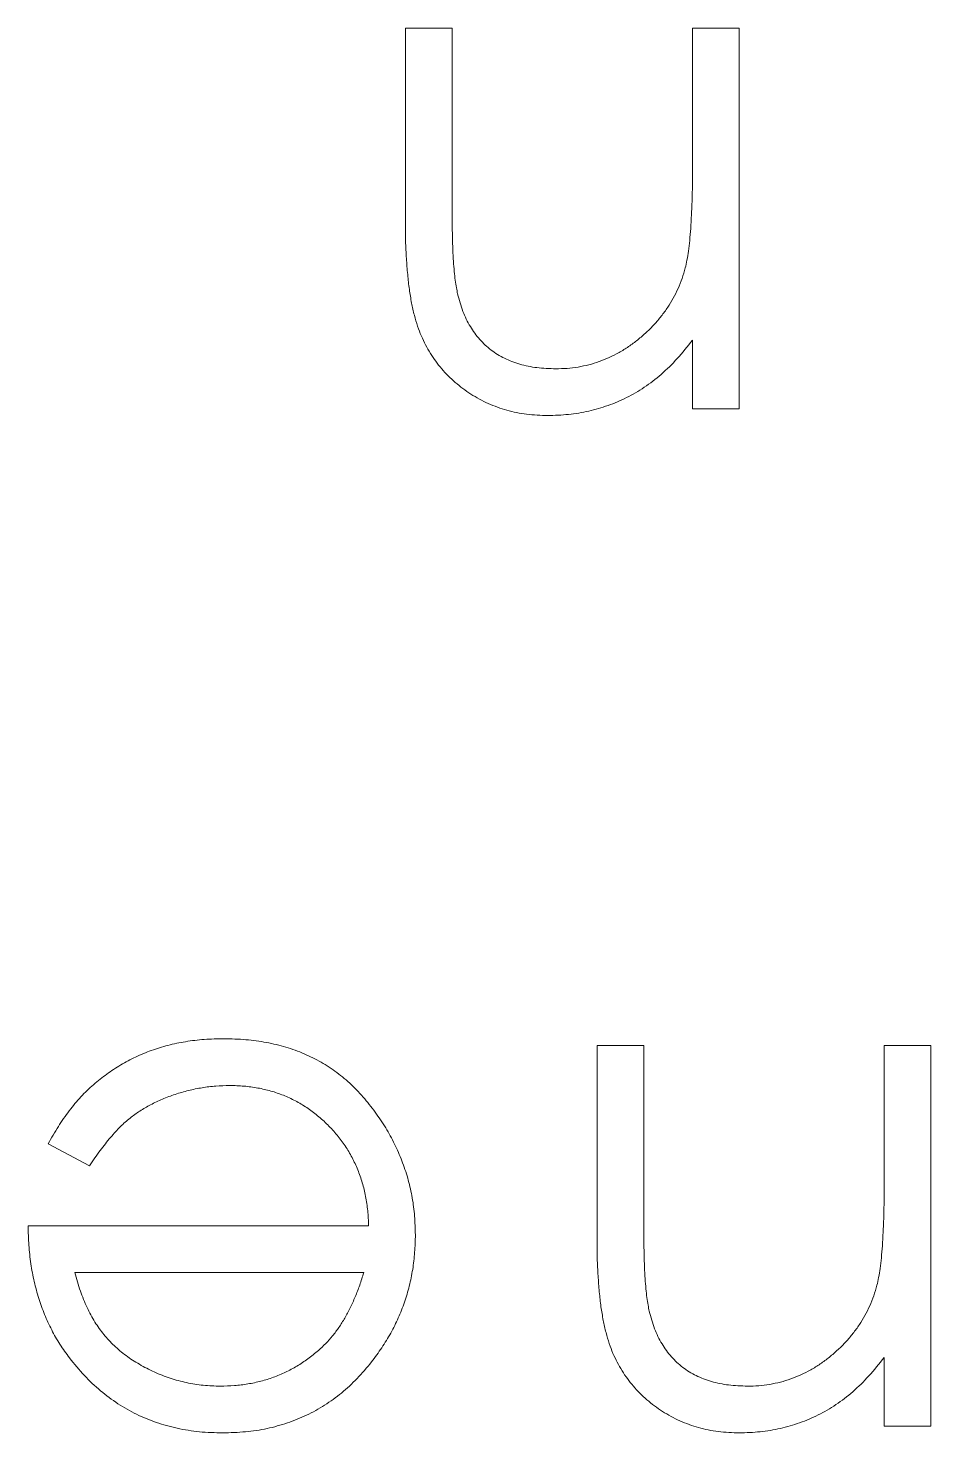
# Model space of a CAD drawing. Header units: millimetres. Extents: x 0 to 276, y 0 to 293.
# Drawn here: x 105.76 to 111.83, y 162.88 to 172.32 of the extents above; entities that cross this region are included whole.
import ezdxf

# ---------------------------------------------------------------- set-up
doc = ezdxf.new("R2010")
doc.units = ezdxf.units.MM

msp = doc.modelspace()

# ---------------------------------------------------------------- linework, layer by layer
at = {"color": 18, "linetype": 'Continuous', "lineweight": 15, "true_color": 0x000000}
for p, q in [((108.3002, 172.3183), (108.6143, 172.3183)), ((108.3002, 171.0121), (108.3002, 172.3183)), ((108.3002, 172.3183), (108.6143, 172.3183)), ((108.3002, 171.0121), (108.3002, 172.3183)), ((108.3002, 172.3183), (108.6143, 172.3183)), ((108.3002, 171.0121), (108.3002, 172.3183)), ((108.3002, 172.3183), (108.6143, 172.3183)), ((108.3002, 171.0121), (108.3002, 172.3183)), ((108.6143, 172.3183), (108.6143, 171.1151)), ((108.6143, 172.3183), (108.6143, 171.1151)), ((108.6143, 172.3183), (108.6143, 171.1151)), ((108.6143, 172.3183), (108.6143, 171.1151)), ((110.2297, 171.3935), (110.2297, 172.3183)), ((110.2297, 172.3183), (110.5438, 172.3183)), ((110.2297, 171.3935), (110.2297, 172.3183)), ((110.2297, 172.3183), (110.5438, 172.3183)), ((110.2297, 171.3935), (110.2297, 172.3183)), ((110.2297, 172.3183), (110.5438, 172.3183)), ((110.2297, 171.3935), (110.2297, 172.3183)), ((110.2297, 172.3183), (110.5438, 172.3183)), ((110.5438, 172.3183), (110.5438, 169.7606)), ((110.5438, 172.3183), (110.5438, 169.7606)), ((110.5438, 172.3183), (110.5438, 169.7606)), ((110.5438, 172.3183), (110.5438, 169.7606)), ((110.2297, 169.7606), (110.2297, 170.2219)), ((110.2297, 169.7606), (110.2297, 170.2219)), ((110.2297, 169.7606), (110.2297, 170.2219)), ((110.2297, 169.7606), (110.2297, 170.2219)), ((110.5438, 169.7606), (110.2297, 169.7606)), ((110.5438, 169.7606), (110.2297, 169.7606)), ((110.5438, 169.7606), (110.2297, 169.7606)), ((110.5438, 169.7606), (110.2297, 169.7606)), ((109.5881, 165.4849), (109.9022, 165.4849)), ((109.5881, 164.1787), (109.5881, 165.4849)), ((109.5881, 165.4849), (109.9022, 165.4849)), ((109.5881, 164.1787), (109.5881, 165.4849)), ((109.5881, 165.4849), (109.9022, 165.4849)), ((109.5881, 164.1787), (109.5881, 165.4849)), ((109.5881, 165.4849), (109.9022, 165.4849)), ((109.5881, 164.1787), (109.5881, 165.4849)), ((109.9022, 165.4849), (109.9022, 164.2818)), ((109.9022, 165.4849), (109.9022, 164.2818)), ((109.9022, 165.4849), (109.9022, 164.2818)), ((109.9022, 165.4849), (109.9022, 164.2818)), ((111.5176, 164.5601), (111.5176, 165.4849)), ((111.5176, 165.4849), (111.8317, 165.4849)), ((111.5176, 164.5601), (111.5176, 165.4849)), ((111.5176, 165.4849), (111.8317, 165.4849)), ((111.5176, 164.5601), (111.5176, 165.4849)), ((111.5176, 165.4849), (111.8317, 165.4849)), ((111.5176, 164.5601), (111.5176, 165.4849)), ((111.5176, 165.4849), (111.8317, 165.4849)), ((111.8317, 165.4849), (111.8317, 162.9272)), ((111.8317, 165.4849), (111.8317, 162.9272)), ((111.8317, 165.4849), (111.8317, 162.9272)), ((111.8317, 165.4849), (111.8317, 162.9272)), ((106.1787, 164.6772), (105.8996, 164.8238)), ((106.1787, 164.6772), (105.8996, 164.8238)), ((106.1787, 164.6772), (105.8996, 164.8238)), ((106.1787, 164.6772), (105.8996, 164.8238)), ((105.765, 164.2734), (108.0534, 164.2734)), ((105.765, 164.2734), (108.0534, 164.2734)), ((105.765, 164.2734), (108.0534, 164.2734)), ((105.765, 164.2734), (108.0534, 164.2734)), ((108.0205, 163.9593), (106.0791, 163.9593)), ((108.0205, 163.9593), (106.0791, 163.9593)), ((108.0205, 163.9593), (106.0791, 163.9593)), ((108.0205, 163.9593), (106.0791, 163.9593)), ((111.5176, 162.9272), (111.5176, 163.3886)), ((111.5176, 162.9272), (111.5176, 163.3886)), ((111.5176, 162.9272), (111.5176, 163.3886)), ((111.5176, 162.9272), (111.5176, 163.3886)), ((111.8317, 162.9272), (111.5176, 162.9272)), ((111.8317, 162.9272), (111.5176, 162.9272)), ((111.8317, 162.9272), (111.5176, 162.9272)), ((111.8317, 162.9272), (111.5176, 162.9272))]:
    msp.add_line(p, q, dxfattribs=at)
for points, knots in [([(110.1814, 170.7071), (110.1853, 170.7243), (110.1939, 170.7619), (110.2031, 170.8235), (110.2115, 170.8949), (110.2186, 170.9757), (110.2229, 171.0665), (110.2276, 171.1667), (110.2293, 171.2769), (110.2296, 171.3535), (110.2297, 171.3935)], [0, 0, 0, 0, 0.076995, 0.167615, 0.271052, 0.38946, 0.520843, 0.666399, 0.826094, 1, 1, 1, 1]), ([(110.1814, 170.7071), (110.1853, 170.7243), (110.1939, 170.7619), (110.2031, 170.8235), (110.2115, 170.8949), (110.2186, 170.9757), (110.2229, 171.0665), (110.2276, 171.1667), (110.2293, 171.2769), (110.2296, 171.3535), (110.2297, 171.3935)], [0, 0, 0, 0, 0.076995, 0.167615, 0.271052, 0.38946, 0.520843, 0.666399, 0.826094, 1, 1, 1, 1]), ([(110.1814, 170.7071), (110.1853, 170.7243), (110.1939, 170.7619), (110.2031, 170.8235), (110.2115, 170.8949), (110.2186, 170.9757), (110.2229, 171.0665), (110.2276, 171.1667), (110.2293, 171.2769), (110.2296, 171.3535), (110.2297, 171.3935)], [0, 0, 0, 0, 0.076995, 0.167615, 0.271052, 0.38946, 0.520843, 0.666399, 0.826094, 1, 1, 1, 1]), ([(110.1814, 170.7071), (110.1853, 170.7243), (110.1939, 170.7619), (110.2031, 170.8235), (110.2115, 170.8949), (110.2186, 170.9757), (110.2229, 171.0665), (110.2276, 171.1667), (110.2293, 171.2769), (110.2296, 171.3535), (110.2297, 171.3935)], [0, 0, 0, 0, 0.076995, 0.167615, 0.271052, 0.38946, 0.520843, 0.666399, 0.826094, 1, 1, 1, 1]), ([(108.6143, 171.1151), (108.6145, 171.0803), (108.6149, 171.0137), (108.6161, 170.9183), (108.6189, 170.8318), (108.6228, 170.7545), (108.6286, 170.6862), (108.6346, 170.627), (108.642, 170.5769), (108.6486, 170.5467), (108.6515, 170.5332)], [0, 0, 0, 0, 0.17885, 0.34211, 0.489826, 0.623254, 0.74008, 0.841483, 0.928908, 1, 1, 1, 1]), ([(108.6143, 171.1151), (108.6145, 171.0803), (108.6149, 171.0137), (108.6161, 170.9183), (108.6189, 170.8318), (108.6228, 170.7545), (108.6286, 170.6862), (108.6346, 170.627), (108.642, 170.5769), (108.6486, 170.5467), (108.6515, 170.5332)], [0, 0, 0, 0, 0.17885, 0.34211, 0.489826, 0.623254, 0.74008, 0.841483, 0.928908, 1, 1, 1, 1]), ([(108.6143, 171.1151), (108.6145, 171.0803), (108.6149, 171.0137), (108.6161, 170.9183), (108.6189, 170.8318), (108.6228, 170.7545), (108.6286, 170.6862), (108.6346, 170.627), (108.642, 170.5769), (108.6486, 170.5467), (108.6515, 170.5332)], [0, 0, 0, 0, 0.17885, 0.34211, 0.489826, 0.623254, 0.74008, 0.841483, 0.928908, 1, 1, 1, 1]), ([(108.6143, 171.1151), (108.6145, 171.0803), (108.6149, 171.0137), (108.6161, 170.9183), (108.6189, 170.8318), (108.6228, 170.7545), (108.6286, 170.6862), (108.6346, 170.627), (108.642, 170.5769), (108.6486, 170.5467), (108.6515, 170.5332)], [0, 0, 0, 0, 0.17885, 0.34211, 0.489826, 0.623254, 0.74008, 0.841483, 0.928908, 1, 1, 1, 1]), ([(109.2566, 169.7157), (109.2092, 169.7174), (109.1166, 169.7209), (108.9817, 169.7479), (108.8558, 169.794), (108.7391, 169.8572), (108.634, 169.9358), (108.5417, 170.0274), (108.4653, 170.1328), (108.4141, 170.2305), (108.3804, 170.3172), (108.3592, 170.3914), (108.3411, 170.4741), (108.3255, 170.5651), (108.3149, 170.6649), (108.3066, 170.7731), (108.3006, 170.8898), (108.3004, 170.9705), (108.3002, 171.0121)], [0, 0, 0, 0, 0.07724, 0.151178, 0.223488, 0.295543, 0.366976, 0.437131, 0.507044, 0.57856, 0.616614, 0.658756, 0.704491, 0.754803, 0.809332, 0.868274, 0.932073, 1, 1, 1, 1]), ([(109.2566, 169.7157), (109.2092, 169.7174), (109.1166, 169.7209), (108.9817, 169.7479), (108.8558, 169.794), (108.7391, 169.8572), (108.634, 169.9358), (108.5417, 170.0274), (108.4653, 170.1328), (108.4141, 170.2305), (108.3804, 170.3172), (108.3592, 170.3914), (108.3411, 170.4741), (108.3255, 170.5651), (108.3149, 170.6649), (108.3066, 170.7731), (108.3006, 170.8898), (108.3004, 170.9705), (108.3002, 171.0121)], [0, 0, 0, 0, 0.07724, 0.151178, 0.223488, 0.295543, 0.366976, 0.437131, 0.507044, 0.57856, 0.616614, 0.658756, 0.704491, 0.754803, 0.809332, 0.868274, 0.932073, 1, 1, 1, 1]), ([(109.2566, 169.7157), (109.2092, 169.7174), (109.1166, 169.7209), (108.9817, 169.7479), (108.8558, 169.794), (108.7391, 169.8572), (108.634, 169.9358), (108.5417, 170.0274), (108.4653, 170.1328), (108.4141, 170.2305), (108.3804, 170.3172), (108.3592, 170.3914), (108.3411, 170.4741), (108.3255, 170.5651), (108.3149, 170.6649), (108.3066, 170.7731), (108.3006, 170.8898), (108.3004, 170.9705), (108.3002, 171.0121)], [0, 0, 0, 0, 0.07724, 0.151178, 0.223488, 0.295543, 0.366976, 0.437131, 0.507044, 0.57856, 0.616614, 0.658756, 0.704491, 0.754803, 0.809332, 0.868274, 0.932073, 1, 1, 1, 1]), ([(109.2566, 169.7157), (109.2092, 169.7174), (109.1166, 169.7209), (108.9817, 169.7479), (108.8558, 169.794), (108.7391, 169.8572), (108.634, 169.9358), (108.5417, 170.0274), (108.4653, 170.1328), (108.4141, 170.2305), (108.3804, 170.3172), (108.3592, 170.3914), (108.3411, 170.4741), (108.3255, 170.5651), (108.3149, 170.6649), (108.3066, 170.7731), (108.3006, 170.8898), (108.3004, 170.9705), (108.3002, 171.0121)], [0, 0, 0, 0, 0.07724, 0.151178, 0.223488, 0.295543, 0.366976, 0.437131, 0.507044, 0.57856, 0.616614, 0.658756, 0.704491, 0.754803, 0.809332, 0.868274, 0.932073, 1, 1, 1, 1]), ([(109.3113, 170.0298), (109.3365, 170.0303), (109.3865, 170.0312), (109.4607, 170.0407), (109.5326, 170.0561), (109.603, 170.077), (109.6705, 170.1057), (109.7373, 170.1382), (109.8008, 170.1787), (109.8624, 170.2239), (109.9197, 170.274), (109.9731, 170.3268), (110.0206, 170.3831), (110.0637, 170.4419), (110.1008, 170.5041), (110.1333, 170.5689), (110.1608, 170.6366), (110.1745, 170.6836), (110.1814, 170.7071)], [0, 0, 0, 0, 0.063986, 0.126627, 0.188984, 0.25023, 0.312351, 0.374574, 0.438148, 0.50292, 0.567974, 0.630771, 0.692935, 0.754398, 0.815218, 0.876117, 0.938015, 1, 1, 1, 1]), ([(109.3113, 170.0298), (109.3365, 170.0303), (109.3865, 170.0312), (109.4607, 170.0407), (109.5326, 170.0561), (109.603, 170.077), (109.6705, 170.1057), (109.7373, 170.1382), (109.8008, 170.1787), (109.8624, 170.2239), (109.9197, 170.274), (109.9731, 170.3268), (110.0206, 170.3831), (110.0637, 170.4419), (110.1008, 170.5041), (110.1333, 170.5689), (110.1608, 170.6366), (110.1745, 170.6836), (110.1814, 170.7071)], [0, 0, 0, 0, 0.063986, 0.126627, 0.188984, 0.25023, 0.312351, 0.374574, 0.438148, 0.50292, 0.567974, 0.630771, 0.692935, 0.754398, 0.815218, 0.876117, 0.938015, 1, 1, 1, 1]), ([(109.3113, 170.0298), (109.3365, 170.0303), (109.3865, 170.0312), (109.4607, 170.0407), (109.5326, 170.0561), (109.603, 170.077), (109.6705, 170.1057), (109.7373, 170.1382), (109.8008, 170.1787), (109.8624, 170.2239), (109.9197, 170.274), (109.9731, 170.3268), (110.0206, 170.3831), (110.0637, 170.4419), (110.1008, 170.5041), (110.1333, 170.5689), (110.1608, 170.6366), (110.1745, 170.6836), (110.1814, 170.7071)], [0, 0, 0, 0, 0.063986, 0.126627, 0.188984, 0.25023, 0.312351, 0.374574, 0.438148, 0.50292, 0.567974, 0.630771, 0.692935, 0.754398, 0.815218, 0.876117, 0.938015, 1, 1, 1, 1]), ([(109.3113, 170.0298), (109.3365, 170.0303), (109.3865, 170.0312), (109.4607, 170.0407), (109.5326, 170.0561), (109.603, 170.077), (109.6705, 170.1057), (109.7373, 170.1382), (109.8008, 170.1787), (109.8624, 170.2239), (109.9197, 170.274), (109.9731, 170.3268), (110.0206, 170.3831), (110.0637, 170.4419), (110.1008, 170.5041), (110.1333, 170.5689), (110.1608, 170.6366), (110.1745, 170.6836), (110.1814, 170.7071)], [0, 0, 0, 0, 0.063986, 0.126627, 0.188984, 0.25023, 0.312351, 0.374574, 0.438148, 0.50292, 0.567974, 0.630771, 0.692935, 0.754398, 0.815218, 0.876117, 0.938015, 1, 1, 1, 1]), ([(108.6515, 170.5332), (108.6621, 170.4935), (108.6826, 170.4171), (108.7331, 170.3134), (108.7969, 170.2252), (108.8748, 170.153), (108.9661, 170.0968), (109.0704, 170.0579), (109.1867, 170.0335), (109.2686, 170.0311), (109.3113, 170.0298)], [0, 0, 0, 0, 0.13552, 0.260833, 0.378476, 0.493178, 0.609281, 0.729981, 0.859261, 1, 1, 1, 1]), ([(108.6515, 170.5332), (108.6621, 170.4935), (108.6826, 170.4171), (108.7331, 170.3134), (108.7969, 170.2252), (108.8748, 170.153), (108.9661, 170.0968), (109.0704, 170.0579), (109.1867, 170.0335), (109.2686, 170.0311), (109.3113, 170.0298)], [0, 0, 0, 0, 0.13552, 0.260833, 0.378476, 0.493178, 0.609281, 0.729981, 0.859261, 1, 1, 1, 1]), ([(108.6515, 170.5332), (108.6621, 170.4935), (108.6826, 170.4171), (108.7331, 170.3134), (108.7969, 170.2252), (108.8748, 170.153), (108.9661, 170.0968), (109.0704, 170.0579), (109.1867, 170.0335), (109.2686, 170.0311), (109.3113, 170.0298)], [0, 0, 0, 0, 0.13552, 0.260833, 0.378476, 0.493178, 0.609281, 0.729981, 0.859261, 1, 1, 1, 1]), ([(108.6515, 170.5332), (108.6621, 170.4935), (108.6826, 170.4171), (108.7331, 170.3134), (108.7969, 170.2252), (108.8748, 170.153), (108.9661, 170.0968), (109.0704, 170.0579), (109.1867, 170.0335), (109.2686, 170.0311), (109.3113, 170.0298)], [0, 0, 0, 0, 0.13552, 0.260833, 0.378476, 0.493178, 0.609281, 0.729981, 0.859261, 1, 1, 1, 1]), ([(110.2297, 170.2219), (110.1962, 170.1801), (110.1311, 170.0989), (110.0227, 169.9921), (109.9082, 169.9042), (109.7882, 169.8341), (109.6626, 169.7812), (109.5321, 169.7431), (109.396, 169.7202), (109.3034, 169.7172), (109.2566, 169.7157)], [0, 0, 0, 0, 0.140976, 0.273569, 0.398988, 0.51993, 0.63811, 0.756589, 0.87686, 1, 1, 1, 1]), ([(110.2297, 170.2219), (110.1962, 170.1801), (110.1311, 170.0989), (110.0227, 169.9921), (109.9082, 169.9042), (109.7882, 169.8341), (109.6626, 169.7812), (109.5321, 169.7431), (109.396, 169.7202), (109.3034, 169.7172), (109.2566, 169.7157)], [0, 0, 0, 0, 0.140976, 0.273569, 0.398988, 0.51993, 0.63811, 0.756589, 0.87686, 1, 1, 1, 1]), ([(110.2297, 170.2219), (110.1962, 170.1801), (110.1311, 170.0989), (110.0227, 169.9921), (109.9082, 169.9042), (109.7882, 169.8341), (109.6626, 169.7812), (109.5321, 169.7431), (109.396, 169.7202), (109.3034, 169.7172), (109.2566, 169.7157)], [0, 0, 0, 0, 0.140976, 0.273569, 0.398988, 0.51993, 0.63811, 0.756589, 0.87686, 1, 1, 1, 1]), ([(110.2297, 170.2219), (110.1962, 170.1801), (110.1311, 170.0989), (110.0227, 169.9921), (109.9082, 169.9042), (109.7882, 169.8341), (109.6626, 169.7812), (109.5321, 169.7431), (109.396, 169.7202), (109.3034, 169.7172), (109.2566, 169.7157)], [0, 0, 0, 0, 0.140976, 0.273569, 0.398988, 0.51993, 0.63811, 0.756589, 0.87686, 1, 1, 1, 1]), ([(105.8996, 164.8238), (105.9218, 164.8632), (105.9651, 164.94), (106.0395, 165.0454), (106.1175, 165.1402), (106.2026, 165.222), (106.2923, 165.2932), (106.387, 165.3556), (106.4873, 165.4087), (106.5931, 165.4534), (106.7054, 165.4878), (106.8245, 165.5121), (106.9504, 165.5272), (107.0368, 165.5289), (107.081, 165.5298)], [0, 0, 0, 0, 0.09337, 0.181661, 0.265874, 0.346355, 0.4246, 0.501903, 0.579992, 0.658443, 0.738672, 0.821894, 0.908801, 1, 1, 1, 1]), ([(105.8996, 164.8238), (105.9218, 164.8632), (105.9651, 164.94), (106.0395, 165.0454), (106.1175, 165.1402), (106.2026, 165.222), (106.2923, 165.2932), (106.387, 165.3556), (106.4873, 165.4087), (106.5931, 165.4534), (106.7054, 165.4878), (106.8245, 165.5121), (106.9504, 165.5272), (107.0368, 165.5289), (107.081, 165.5298)], [0, 0, 0, 0, 0.09337, 0.181661, 0.265874, 0.346355, 0.4246, 0.501903, 0.579992, 0.658443, 0.738672, 0.821894, 0.908801, 1, 1, 1, 1]), ([(105.8996, 164.8238), (105.9218, 164.8632), (105.9651, 164.94), (106.0395, 165.0454), (106.1175, 165.1402), (106.2026, 165.222), (106.2923, 165.2932), (106.387, 165.3556), (106.4873, 165.4087), (106.5931, 165.4534), (106.7054, 165.4878), (106.8245, 165.5121), (106.9504, 165.5272), (107.0368, 165.5289), (107.081, 165.5298)], [0, 0, 0, 0, 0.09337, 0.181661, 0.265874, 0.346355, 0.4246, 0.501903, 0.579992, 0.658443, 0.738672, 0.821894, 0.908801, 1, 1, 1, 1]), ([(105.8996, 164.8238), (105.9218, 164.8632), (105.9651, 164.94), (106.0395, 165.0454), (106.1175, 165.1402), (106.2026, 165.222), (106.2923, 165.2932), (106.387, 165.3556), (106.4873, 165.4087), (106.5931, 165.4534), (106.7054, 165.4878), (106.8245, 165.5121), (106.9504, 165.5272), (107.0368, 165.5289), (107.081, 165.5298)], [0, 0, 0, 0, 0.09337, 0.181661, 0.265874, 0.346355, 0.4246, 0.501903, 0.579992, 0.658443, 0.738672, 0.821894, 0.908801, 1, 1, 1, 1]), ([(107.081, 165.5298), (107.1301, 165.5287), (107.226, 165.5264), (107.3655, 165.5071), (107.4969, 165.4756), (107.6201, 165.4317), (107.7349, 165.3743), (107.8414, 165.3043), (107.9402, 165.2222), (108.0282, 165.1271), (108.1075, 165.0255), (108.1774, 164.9195), (108.2358, 164.8095), (108.2834, 164.6963), (108.3218, 164.5804), (108.3486, 164.4609), (108.364, 164.3381), (108.3664, 164.255), (108.3676, 164.2131)], [0, 0, 0, 0, 0.071579, 0.139629, 0.204797, 0.268135, 0.329814, 0.391301, 0.453434, 0.516552, 0.579631, 0.641119, 0.701294, 0.76081, 0.819932, 0.87892, 0.938983, 1, 1, 1, 1]), ([(107.081, 165.5298), (107.1301, 165.5287), (107.226, 165.5264), (107.3655, 165.5071), (107.4969, 165.4756), (107.6201, 165.4317), (107.7349, 165.3743), (107.8414, 165.3043), (107.9402, 165.2222), (108.0282, 165.1271), (108.1075, 165.0255), (108.1774, 164.9195), (108.2358, 164.8095), (108.2834, 164.6963), (108.3218, 164.5804), (108.3486, 164.4609), (108.364, 164.3381), (108.3664, 164.255), (108.3676, 164.2131)], [0, 0, 0, 0, 0.071579, 0.139629, 0.204797, 0.268135, 0.329814, 0.391301, 0.453434, 0.516552, 0.579631, 0.641119, 0.701294, 0.76081, 0.819932, 0.87892, 0.938983, 1, 1, 1, 1]), ([(107.081, 165.5298), (107.1301, 165.5287), (107.226, 165.5264), (107.3655, 165.5071), (107.4969, 165.4756), (107.6201, 165.4317), (107.7349, 165.3743), (107.8414, 165.3043), (107.9402, 165.2222), (108.0282, 165.1271), (108.1075, 165.0255), (108.1774, 164.9195), (108.2358, 164.8095), (108.2834, 164.6963), (108.3218, 164.5804), (108.3486, 164.4609), (108.364, 164.3381), (108.3664, 164.255), (108.3676, 164.2131)], [0, 0, 0, 0, 0.071579, 0.139629, 0.204797, 0.268135, 0.329814, 0.391301, 0.453434, 0.516552, 0.579631, 0.641119, 0.701294, 0.76081, 0.819932, 0.87892, 0.938983, 1, 1, 1, 1]), ([(107.081, 165.5298), (107.1301, 165.5287), (107.226, 165.5264), (107.3655, 165.5071), (107.4969, 165.4756), (107.6201, 165.4317), (107.7349, 165.3743), (107.8414, 165.3043), (107.9402, 165.2222), (108.0282, 165.1271), (108.1075, 165.0255), (108.1774, 164.9195), (108.2358, 164.8095), (108.2834, 164.6963), (108.3218, 164.5804), (108.3486, 164.4609), (108.364, 164.3381), (108.3664, 164.255), (108.3676, 164.2131)], [0, 0, 0, 0, 0.071579, 0.139629, 0.204797, 0.268135, 0.329814, 0.391301, 0.453434, 0.516552, 0.579631, 0.641119, 0.701294, 0.76081, 0.819932, 0.87892, 0.938983, 1, 1, 1, 1]), ([(107.1203, 165.2157), (107.0889, 165.2151), (107.0267, 165.2139), (106.9341, 165.2021), (106.8429, 165.1832), (106.7537, 165.1573), (106.6681, 165.1257), (106.5888, 165.0876), (106.516, 165.0455), (106.4478, 164.9972), (106.3818, 164.9382), (106.3162, 164.8646), (106.246, 164.7775), (106.202, 164.712), (106.1787, 164.6772)], [0, 0, 0, 0, 0.082592, 0.163879, 0.245659, 0.327726, 0.40861, 0.485749, 0.559169, 0.630268, 0.705306, 0.792065, 0.889796, 1, 1, 1, 1]), ([(107.1203, 165.2157), (107.0889, 165.2151), (107.0267, 165.2139), (106.9341, 165.2021), (106.8429, 165.1832), (106.7537, 165.1573), (106.6681, 165.1257), (106.5888, 165.0876), (106.516, 165.0455), (106.4478, 164.9972), (106.3818, 164.9382), (106.3162, 164.8646), (106.246, 164.7775), (106.202, 164.712), (106.1787, 164.6772)], [0, 0, 0, 0, 0.082592, 0.163879, 0.245659, 0.327726, 0.40861, 0.485749, 0.559169, 0.630268, 0.705306, 0.792065, 0.889796, 1, 1, 1, 1]), ([(107.1203, 165.2157), (107.0889, 165.2151), (107.0267, 165.2139), (106.9341, 165.2021), (106.8429, 165.1832), (106.7537, 165.1573), (106.6681, 165.1257), (106.5888, 165.0876), (106.516, 165.0455), (106.4478, 164.9972), (106.3818, 164.9382), (106.3162, 164.8646), (106.246, 164.7775), (106.202, 164.712), (106.1787, 164.6772)], [0, 0, 0, 0, 0.082592, 0.163879, 0.245659, 0.327726, 0.40861, 0.485749, 0.559169, 0.630268, 0.705306, 0.792065, 0.889796, 1, 1, 1, 1]), ([(107.1203, 165.2157), (107.0889, 165.2151), (107.0267, 165.2139), (106.9341, 165.2021), (106.8429, 165.1832), (106.7537, 165.1573), (106.6681, 165.1257), (106.5888, 165.0876), (106.516, 165.0455), (106.4478, 164.9972), (106.3818, 164.9382), (106.3162, 164.8646), (106.246, 164.7775), (106.202, 164.712), (106.1787, 164.6772)], [0, 0, 0, 0, 0.082592, 0.163879, 0.245659, 0.327726, 0.40861, 0.485749, 0.559169, 0.630268, 0.705306, 0.792065, 0.889796, 1, 1, 1, 1]), ([(108.0534, 164.2734), (108.0519, 164.3071), (108.0489, 164.3734), (108.0348, 164.4703), (108.0125, 164.5627), (107.9813, 164.6498), (107.9434, 164.7327), (107.897, 164.8109), (107.8417, 164.8839), (107.7799, 164.9525), (107.7112, 165.0135), (107.6389, 165.0682), (107.562, 165.114), (107.4812, 165.1512), (107.3964, 165.1803), (107.3077, 165.2002), (107.2153, 165.2135), (107.1523, 165.2149), (107.1203, 165.2157)], [0, 0, 0, 0, 0.068385, 0.134476, 0.198391, 0.260753, 0.321829, 0.383037, 0.444653, 0.507398, 0.569825, 0.630778, 0.690929, 0.750945, 0.811049, 0.872331, 0.935004, 1, 1, 1, 1]), ([(108.0534, 164.2734), (108.0519, 164.3071), (108.0489, 164.3734), (108.0348, 164.4703), (108.0125, 164.5627), (107.9813, 164.6498), (107.9434, 164.7327), (107.897, 164.8109), (107.8417, 164.8839), (107.7799, 164.9525), (107.7112, 165.0135), (107.6389, 165.0682), (107.562, 165.114), (107.4812, 165.1512), (107.3964, 165.1803), (107.3077, 165.2002), (107.2153, 165.2135), (107.1523, 165.2149), (107.1203, 165.2157)], [0, 0, 0, 0, 0.068385, 0.134476, 0.198391, 0.260753, 0.321829, 0.383037, 0.444653, 0.507398, 0.569825, 0.630778, 0.690929, 0.750945, 0.811049, 0.872331, 0.935004, 1, 1, 1, 1]), ([(108.0534, 164.2734), (108.0519, 164.3071), (108.0489, 164.3734), (108.0348, 164.4703), (108.0125, 164.5627), (107.9813, 164.6498), (107.9434, 164.7327), (107.897, 164.8109), (107.8417, 164.8839), (107.7799, 164.9525), (107.7112, 165.0135), (107.6389, 165.0682), (107.562, 165.114), (107.4812, 165.1512), (107.3964, 165.1803), (107.3077, 165.2002), (107.2153, 165.2135), (107.1523, 165.2149), (107.1203, 165.2157)], [0, 0, 0, 0, 0.068385, 0.134476, 0.198391, 0.260753, 0.321829, 0.383037, 0.444653, 0.507398, 0.569825, 0.630778, 0.690929, 0.750945, 0.811049, 0.872331, 0.935004, 1, 1, 1, 1]), ([(108.0534, 164.2734), (108.0519, 164.3071), (108.0489, 164.3734), (108.0348, 164.4703), (108.0125, 164.5627), (107.9813, 164.6498), (107.9434, 164.7327), (107.897, 164.8109), (107.8417, 164.8839), (107.7799, 164.9525), (107.7112, 165.0135), (107.6389, 165.0682), (107.562, 165.114), (107.4812, 165.1512), (107.3964, 165.1803), (107.3077, 165.2002), (107.2153, 165.2135), (107.1523, 165.2149), (107.1203, 165.2157)], [0, 0, 0, 0, 0.068385, 0.134476, 0.198391, 0.260753, 0.321829, 0.383037, 0.444653, 0.507398, 0.569825, 0.630778, 0.690929, 0.750945, 0.811049, 0.872331, 0.935004, 1, 1, 1, 1]), ([(111.4692, 163.8737), (111.4731, 163.891), (111.4817, 163.9286), (111.491, 163.9902), (111.4994, 164.0615), (111.5064, 164.1424), (111.5107, 164.2332), (111.5154, 164.3334), (111.5171, 164.4435), (111.5174, 164.5202), (111.5176, 164.5601)], [0, 0, 0, 0, 0.076995, 0.167615, 0.271052, 0.38946, 0.520843, 0.666399, 0.826094, 1, 1, 1, 1]), ([(111.4692, 163.8737), (111.4731, 163.891), (111.4817, 163.9286), (111.491, 163.9902), (111.4994, 164.0615), (111.5064, 164.1424), (111.5107, 164.2332), (111.5154, 164.3334), (111.5171, 164.4435), (111.5174, 164.5202), (111.5176, 164.5601)], [0, 0, 0, 0, 0.076995, 0.167615, 0.271052, 0.38946, 0.520843, 0.666399, 0.826094, 1, 1, 1, 1]), ([(111.4692, 163.8737), (111.4731, 163.891), (111.4817, 163.9286), (111.491, 163.9902), (111.4994, 164.0615), (111.5064, 164.1424), (111.5107, 164.2332), (111.5154, 164.3334), (111.5171, 164.4435), (111.5174, 164.5202), (111.5176, 164.5601)], [0, 0, 0, 0, 0.076995, 0.167615, 0.271052, 0.38946, 0.520843, 0.666399, 0.826094, 1, 1, 1, 1]), ([(111.4692, 163.8737), (111.4731, 163.891), (111.4817, 163.9286), (111.491, 163.9902), (111.4994, 164.0615), (111.5064, 164.1424), (111.5107, 164.2332), (111.5154, 164.3334), (111.5171, 164.4435), (111.5174, 164.5202), (111.5176, 164.5601)], [0, 0, 0, 0, 0.076995, 0.167615, 0.271052, 0.38946, 0.520843, 0.666399, 0.826094, 1, 1, 1, 1]), ([(109.9022, 164.2818), (109.9024, 164.247), (109.9027, 164.1804), (109.9039, 164.085), (109.9067, 163.9985), (109.9107, 163.9211), (109.9164, 163.8529), (109.9225, 163.7937), (109.9298, 163.7436), (109.9364, 163.7134), (109.9393, 163.6999)], [0, 0, 0, 0, 0.17885, 0.34211, 0.489826, 0.623254, 0.74008, 0.841483, 0.928908, 1, 1, 1, 1]), ([(109.9022, 164.2818), (109.9024, 164.247), (109.9027, 164.1804), (109.9039, 164.085), (109.9067, 163.9985), (109.9107, 163.9211), (109.9164, 163.8529), (109.9225, 163.7937), (109.9298, 163.7436), (109.9364, 163.7134), (109.9393, 163.6999)], [0, 0, 0, 0, 0.17885, 0.34211, 0.489826, 0.623254, 0.74008, 0.841483, 0.928908, 1, 1, 1, 1]), ([(109.9022, 164.2818), (109.9024, 164.247), (109.9027, 164.1804), (109.9039, 164.085), (109.9067, 163.9985), (109.9107, 163.9211), (109.9164, 163.8529), (109.9225, 163.7937), (109.9298, 163.7436), (109.9364, 163.7134), (109.9393, 163.6999)], [0, 0, 0, 0, 0.17885, 0.34211, 0.489826, 0.623254, 0.74008, 0.841483, 0.928908, 1, 1, 1, 1]), ([(109.9022, 164.2818), (109.9024, 164.247), (109.9027, 164.1804), (109.9039, 164.085), (109.9067, 163.9985), (109.9107, 163.9211), (109.9164, 163.8529), (109.9225, 163.7937), (109.9298, 163.7436), (109.9364, 163.7134), (109.9393, 163.6999)], [0, 0, 0, 0, 0.17885, 0.34211, 0.489826, 0.623254, 0.74008, 0.841483, 0.928908, 1, 1, 1, 1]), ([(106.0433, 163.3858), (106.0212, 163.416), (105.9771, 163.4762), (105.9219, 163.5743), (105.8739, 163.6771), (105.8356, 163.786), (105.8045, 163.8998), (105.7821, 164.0193), (105.7689, 164.1446), (105.7663, 164.2299), (105.765, 164.2734)], [0, 0, 0, 0, 0.118522, 0.236255, 0.356174, 0.47725, 0.60154, 0.729618, 0.862158, 1, 1, 1, 1]), ([(106.0433, 163.3858), (106.0212, 163.416), (105.9771, 163.4762), (105.9219, 163.5743), (105.8739, 163.6771), (105.8356, 163.786), (105.8045, 163.8998), (105.7821, 164.0193), (105.7689, 164.1446), (105.7663, 164.2299), (105.765, 164.2734)], [0, 0, 0, 0, 0.118522, 0.236255, 0.356174, 0.47725, 0.60154, 0.729618, 0.862158, 1, 1, 1, 1]), ([(106.0433, 163.3858), (106.0212, 163.416), (105.9771, 163.4762), (105.9219, 163.5743), (105.8739, 163.6771), (105.8356, 163.786), (105.8045, 163.8998), (105.7821, 164.0193), (105.7689, 164.1446), (105.7663, 164.2299), (105.765, 164.2734)], [0, 0, 0, 0, 0.118522, 0.236255, 0.356174, 0.47725, 0.60154, 0.729618, 0.862158, 1, 1, 1, 1]), ([(106.0433, 163.3858), (106.0212, 163.416), (105.9771, 163.4762), (105.9219, 163.5743), (105.8739, 163.6771), (105.8356, 163.786), (105.8045, 163.8998), (105.7821, 164.0193), (105.7689, 164.1446), (105.7663, 164.2299), (105.765, 164.2734)], [0, 0, 0, 0, 0.118522, 0.236255, 0.356174, 0.47725, 0.60154, 0.729618, 0.862158, 1, 1, 1, 1]), ([(108.3676, 164.2131), (108.3665, 164.1738), (108.3644, 164.0959), (108.3512, 163.9807), (108.3277, 163.8686), (108.2955, 163.7597), (108.254, 163.6542), (108.2032, 163.5519), (108.143, 163.453), (108.0965, 163.3906), (108.0731, 163.3591)], [0, 0, 0, 0, 0.128045, 0.253768, 0.377428, 0.500551, 0.623296, 0.746578, 0.872348, 1, 1, 1, 1]), ([(108.3676, 164.2131), (108.3665, 164.1738), (108.3644, 164.0959), (108.3512, 163.9807), (108.3277, 163.8686), (108.2955, 163.7597), (108.254, 163.6542), (108.2032, 163.5519), (108.143, 163.453), (108.0965, 163.3906), (108.0731, 163.3591)], [0, 0, 0, 0, 0.128045, 0.253768, 0.377428, 0.500551, 0.623296, 0.746578, 0.872348, 1, 1, 1, 1]), ([(108.3676, 164.2131), (108.3665, 164.1738), (108.3644, 164.0959), (108.3512, 163.9807), (108.3277, 163.8686), (108.2955, 163.7597), (108.254, 163.6542), (108.2032, 163.5519), (108.143, 163.453), (108.0965, 163.3906), (108.0731, 163.3591)], [0, 0, 0, 0, 0.128045, 0.253768, 0.377428, 0.500551, 0.623296, 0.746578, 0.872348, 1, 1, 1, 1]), ([(108.3676, 164.2131), (108.3665, 164.1738), (108.3644, 164.0959), (108.3512, 163.9807), (108.3277, 163.8686), (108.2955, 163.7597), (108.254, 163.6542), (108.2032, 163.5519), (108.143, 163.453), (108.0965, 163.3906), (108.0731, 163.3591)], [0, 0, 0, 0, 0.128045, 0.253768, 0.377428, 0.500551, 0.623296, 0.746578, 0.872348, 1, 1, 1, 1]), ([(110.5444, 162.8824), (110.4971, 162.8841), (110.4044, 162.8875), (110.2695, 162.9145), (110.1436, 162.9607), (110.027, 163.0239), (109.9218, 163.1025), (109.8295, 163.1941), (109.7531, 163.2994), (109.7019, 163.3971), (109.6682, 163.4838), (109.647, 163.5581), (109.629, 163.6408), (109.6133, 163.7317), (109.6027, 163.8315), (109.5944, 163.9398), (109.5884, 164.0564), (109.5882, 164.1371), (109.5881, 164.1787)], [0, 0, 0, 0, 0.07724, 0.151178, 0.223488, 0.295543, 0.366976, 0.437131, 0.507044, 0.57856, 0.616614, 0.658756, 0.704491, 0.754803, 0.809332, 0.868274, 0.932073, 1, 1, 1, 1]), ([(110.5444, 162.8824), (110.4971, 162.8841), (110.4044, 162.8875), (110.2695, 162.9145), (110.1436, 162.9607), (110.027, 163.0239), (109.9218, 163.1025), (109.8295, 163.1941), (109.7531, 163.2994), (109.7019, 163.3971), (109.6682, 163.4838), (109.647, 163.5581), (109.629, 163.6408), (109.6133, 163.7317), (109.6027, 163.8315), (109.5944, 163.9398), (109.5884, 164.0564), (109.5882, 164.1371), (109.5881, 164.1787)], [0, 0, 0, 0, 0.07724, 0.151178, 0.223488, 0.295543, 0.366976, 0.437131, 0.507044, 0.57856, 0.616614, 0.658756, 0.704491, 0.754803, 0.809332, 0.868274, 0.932073, 1, 1, 1, 1]), ([(110.5444, 162.8824), (110.4971, 162.8841), (110.4044, 162.8875), (110.2695, 162.9145), (110.1436, 162.9607), (110.027, 163.0239), (109.9218, 163.1025), (109.8295, 163.1941), (109.7531, 163.2994), (109.7019, 163.3971), (109.6682, 163.4838), (109.647, 163.5581), (109.629, 163.6408), (109.6133, 163.7317), (109.6027, 163.8315), (109.5944, 163.9398), (109.5884, 164.0564), (109.5882, 164.1371), (109.5881, 164.1787)], [0, 0, 0, 0, 0.07724, 0.151178, 0.223488, 0.295543, 0.366976, 0.437131, 0.507044, 0.57856, 0.616614, 0.658756, 0.704491, 0.754803, 0.809332, 0.868274, 0.932073, 1, 1, 1, 1]), ([(110.5444, 162.8824), (110.4971, 162.8841), (110.4044, 162.8875), (110.2695, 162.9145), (110.1436, 162.9607), (110.027, 163.0239), (109.9218, 163.1025), (109.8295, 163.1941), (109.7531, 163.2994), (109.7019, 163.3971), (109.6682, 163.4838), (109.647, 163.5581), (109.629, 163.6408), (109.6133, 163.7317), (109.6027, 163.8315), (109.5944, 163.9398), (109.5884, 164.0564), (109.5882, 164.1371), (109.5881, 164.1787)], [0, 0, 0, 0, 0.07724, 0.151178, 0.223488, 0.295543, 0.366976, 0.437131, 0.507044, 0.57856, 0.616614, 0.658756, 0.704491, 0.754803, 0.809332, 0.868274, 0.932073, 1, 1, 1, 1]), ([(106.0791, 163.9593), (106.0906, 163.9176), (106.1127, 163.8374), (106.159, 163.7264), (106.211, 163.6277), (106.2726, 163.5421), (106.3425, 163.4661), (106.4231, 163.3997), (106.5135, 163.3403), (106.6133, 163.2901), (106.7189, 163.2474), (106.8296, 163.2188), (106.9424, 163.1992), (107.0187, 163.1974), (107.0572, 163.1965)], [0, 0, 0, 0, 0.0962401, 0.1852313, 0.2675005, 0.3444004, 0.4195949, 0.4968906, 0.5766379, 0.6602679, 0.7453866, 0.8300403, 0.9144742, 1, 1, 1, 1]), ([(106.0791, 163.9593), (106.0906, 163.9176), (106.1127, 163.8374), (106.159, 163.7264), (106.211, 163.6277), (106.2726, 163.5421), (106.3425, 163.4661), (106.4231, 163.3997), (106.5135, 163.3403), (106.6133, 163.2901), (106.7189, 163.2474), (106.8296, 163.2188), (106.9424, 163.1992), (107.0187, 163.1974), (107.0572, 163.1965)], [0, 0, 0, 0, 0.0962401, 0.1852313, 0.2675005, 0.3444004, 0.4195949, 0.4968906, 0.5766379, 0.6602679, 0.7453866, 0.8300403, 0.9144742, 1, 1, 1, 1]), ([(106.0791, 163.9593), (106.0906, 163.9176), (106.1127, 163.8374), (106.159, 163.7264), (106.211, 163.6277), (106.2726, 163.5421), (106.3425, 163.4661), (106.4231, 163.3997), (106.5135, 163.3403), (106.6133, 163.2901), (106.7189, 163.2474), (106.8296, 163.2188), (106.9424, 163.1992), (107.0187, 163.1974), (107.0572, 163.1965)], [0, 0, 0, 0, 0.0962401, 0.1852313, 0.2675005, 0.3444004, 0.4195949, 0.4968906, 0.5766379, 0.6602679, 0.7453866, 0.8300403, 0.9144742, 1, 1, 1, 1]), ([(106.0791, 163.9593), (106.0906, 163.9176), (106.1127, 163.8374), (106.159, 163.7264), (106.211, 163.6277), (106.2726, 163.5421), (106.3425, 163.4661), (106.4231, 163.3997), (106.5135, 163.3403), (106.6133, 163.2901), (106.7189, 163.2474), (106.8296, 163.2188), (106.9424, 163.1992), (107.0187, 163.1974), (107.0572, 163.1965)], [0, 0, 0, 0, 0.0962401, 0.1852313, 0.2675005, 0.3444004, 0.4195949, 0.4968906, 0.5766379, 0.6602679, 0.7453866, 0.8300403, 0.9144742, 1, 1, 1, 1]), ([(107.7162, 163.4362), (107.7329, 163.4513), (107.7667, 163.4819), (107.8118, 163.5345), (107.855, 163.5913), (107.8944, 163.6543), (107.9305, 163.7229), (107.9642, 163.7966), (107.9946, 163.8757), (108.0117, 163.9309), (108.0205, 163.9593)], [0, 0, 0, 0, 0.109984, 0.22258, 0.3385, 0.458709, 0.585535, 0.717518, 0.854667, 1, 1, 1, 1]), ([(107.7162, 163.4362), (107.7329, 163.4513), (107.7667, 163.4819), (107.8118, 163.5345), (107.855, 163.5913), (107.8944, 163.6543), (107.9305, 163.7229), (107.9642, 163.7966), (107.9946, 163.8757), (108.0117, 163.9309), (108.0205, 163.9593)], [0, 0, 0, 0, 0.109984, 0.22258, 0.3385, 0.458709, 0.585535, 0.717518, 0.854667, 1, 1, 1, 1]), ([(107.7162, 163.4362), (107.7329, 163.4513), (107.7667, 163.4819), (107.8118, 163.5345), (107.855, 163.5913), (107.8944, 163.6543), (107.9305, 163.7229), (107.9642, 163.7966), (107.9946, 163.8757), (108.0117, 163.9309), (108.0205, 163.9593)], [0, 0, 0, 0, 0.109984, 0.22258, 0.3385, 0.458709, 0.585535, 0.717518, 0.854667, 1, 1, 1, 1]), ([(107.7162, 163.4362), (107.7329, 163.4513), (107.7667, 163.4819), (107.8118, 163.5345), (107.855, 163.5913), (107.8944, 163.6543), (107.9305, 163.7229), (107.9642, 163.7966), (107.9946, 163.8757), (108.0117, 163.9309), (108.0205, 163.9593)], [0, 0, 0, 0, 0.109984, 0.22258, 0.3385, 0.458709, 0.585535, 0.717518, 0.854667, 1, 1, 1, 1]), ([(110.5991, 163.1965), (110.6244, 163.1969), (110.6744, 163.1979), (110.7485, 163.2073), (110.8204, 163.2228), (110.8908, 163.2437), (110.9584, 163.2723), (111.0251, 163.3049), (111.0886, 163.3454), (111.1502, 163.3906), (111.2075, 163.4407), (111.2609, 163.4935), (111.3084, 163.5498), (111.3515, 163.6086), (111.3887, 163.6707), (111.4211, 163.7356), (111.4486, 163.8033), (111.4623, 163.8502), (111.4692, 163.8737)], [0, 0, 0, 0, 0.063986, 0.126627, 0.188984, 0.25023, 0.312351, 0.374574, 0.438148, 0.50292, 0.567974, 0.630771, 0.692935, 0.754398, 0.815218, 0.876117, 0.938015, 1, 1, 1, 1]), ([(110.5991, 163.1965), (110.6244, 163.1969), (110.6744, 163.1979), (110.7485, 163.2073), (110.8204, 163.2228), (110.8908, 163.2437), (110.9584, 163.2723), (111.0251, 163.3049), (111.0886, 163.3454), (111.1502, 163.3906), (111.2075, 163.4407), (111.2609, 163.4935), (111.3084, 163.5498), (111.3515, 163.6086), (111.3887, 163.6707), (111.4211, 163.7356), (111.4486, 163.8033), (111.4623, 163.8502), (111.4692, 163.8737)], [0, 0, 0, 0, 0.063986, 0.126627, 0.188984, 0.25023, 0.312351, 0.374574, 0.438148, 0.50292, 0.567974, 0.630771, 0.692935, 0.754398, 0.815218, 0.876117, 0.938015, 1, 1, 1, 1]), ([(110.5991, 163.1965), (110.6244, 163.1969), (110.6744, 163.1979), (110.7485, 163.2073), (110.8204, 163.2228), (110.8908, 163.2437), (110.9584, 163.2723), (111.0251, 163.3049), (111.0886, 163.3454), (111.1502, 163.3906), (111.2075, 163.4407), (111.2609, 163.4935), (111.3084, 163.5498), (111.3515, 163.6086), (111.3887, 163.6707), (111.4211, 163.7356), (111.4486, 163.8033), (111.4623, 163.8502), (111.4692, 163.8737)], [0, 0, 0, 0, 0.063986, 0.126627, 0.188984, 0.25023, 0.312351, 0.374574, 0.438148, 0.50292, 0.567974, 0.630771, 0.692935, 0.754398, 0.815218, 0.876117, 0.938015, 1, 1, 1, 1]), ([(110.5991, 163.1965), (110.6244, 163.1969), (110.6744, 163.1979), (110.7485, 163.2073), (110.8204, 163.2228), (110.8908, 163.2437), (110.9584, 163.2723), (111.0251, 163.3049), (111.0886, 163.3454), (111.1502, 163.3906), (111.2075, 163.4407), (111.2609, 163.4935), (111.3084, 163.5498), (111.3515, 163.6086), (111.3887, 163.6707), (111.4211, 163.7356), (111.4486, 163.8033), (111.4623, 163.8502), (111.4692, 163.8737)], [0, 0, 0, 0, 0.063986, 0.126627, 0.188984, 0.25023, 0.312351, 0.374574, 0.438148, 0.50292, 0.567974, 0.630771, 0.692935, 0.754398, 0.815218, 0.876117, 0.938015, 1, 1, 1, 1]), ([(109.9393, 163.6999), (109.95, 163.6602), (109.9704, 163.5837), (110.0209, 163.4801), (110.0848, 163.3919), (110.1627, 163.3197), (110.2539, 163.2635), (110.3582, 163.2245), (110.4746, 163.2002), (110.5564, 163.1977), (110.5991, 163.1965)], [0, 0, 0, 0, 0.13552, 0.260833, 0.378476, 0.493178, 0.609281, 0.729981, 0.859261, 1, 1, 1, 1]), ([(109.9393, 163.6999), (109.95, 163.6602), (109.9704, 163.5837), (110.0209, 163.4801), (110.0848, 163.3919), (110.1627, 163.3197), (110.2539, 163.2635), (110.3582, 163.2245), (110.4746, 163.2002), (110.5564, 163.1977), (110.5991, 163.1965)], [0, 0, 0, 0, 0.13552, 0.260833, 0.378476, 0.493178, 0.609281, 0.729981, 0.859261, 1, 1, 1, 1]), ([(109.9393, 163.6999), (109.95, 163.6602), (109.9704, 163.5837), (110.0209, 163.4801), (110.0848, 163.3919), (110.1627, 163.3197), (110.2539, 163.2635), (110.3582, 163.2245), (110.4746, 163.2002), (110.5564, 163.1977), (110.5991, 163.1965)], [0, 0, 0, 0, 0.13552, 0.260833, 0.378476, 0.493178, 0.609281, 0.729981, 0.859261, 1, 1, 1, 1]), ([(109.9393, 163.6999), (109.95, 163.6602), (109.9704, 163.5837), (110.0209, 163.4801), (110.0848, 163.3919), (110.1627, 163.3197), (110.2539, 163.2635), (110.3582, 163.2245), (110.4746, 163.2002), (110.5564, 163.1977), (110.5991, 163.1965)], [0, 0, 0, 0, 0.13552, 0.260833, 0.378476, 0.493178, 0.609281, 0.729981, 0.859261, 1, 1, 1, 1]), ([(107.0572, 163.1965), (107.0885, 163.1971), (107.1505, 163.1983), (107.2418, 163.2098), (107.3295, 163.2287), (107.4142, 163.2547), (107.4948, 163.2893), (107.573, 163.3299), (107.6468, 163.3794), (107.6929, 163.4172), (107.7162, 163.4362)], [0, 0, 0, 0, 0.131092, 0.259141, 0.384162, 0.505992, 0.629098, 0.750669, 0.874039, 1, 1, 1, 1]), ([(107.0572, 163.1965), (107.0885, 163.1971), (107.1505, 163.1983), (107.2418, 163.2098), (107.3295, 163.2287), (107.4142, 163.2547), (107.4948, 163.2893), (107.573, 163.3299), (107.6468, 163.3794), (107.6929, 163.4172), (107.7162, 163.4362)], [0, 0, 0, 0, 0.131092, 0.259141, 0.384162, 0.505992, 0.629098, 0.750669, 0.874039, 1, 1, 1, 1]), ([(107.0572, 163.1965), (107.0885, 163.1971), (107.1505, 163.1983), (107.2418, 163.2098), (107.3295, 163.2287), (107.4142, 163.2547), (107.4948, 163.2893), (107.573, 163.3299), (107.6468, 163.3794), (107.6929, 163.4172), (107.7162, 163.4362)], [0, 0, 0, 0, 0.131092, 0.259141, 0.384162, 0.505992, 0.629098, 0.750669, 0.874039, 1, 1, 1, 1]), ([(107.0572, 163.1965), (107.0885, 163.1971), (107.1505, 163.1983), (107.2418, 163.2098), (107.3295, 163.2287), (107.4142, 163.2547), (107.4948, 163.2893), (107.573, 163.3299), (107.6468, 163.3794), (107.6929, 163.4172), (107.7162, 163.4362)], [0, 0, 0, 0, 0.131092, 0.259141, 0.384162, 0.505992, 0.629098, 0.750669, 0.874039, 1, 1, 1, 1]), ([(107.0733, 162.8824), (107.0208, 162.8837), (106.9179, 162.8864), (106.7679, 162.911), (106.626, 162.9501), (106.4921, 163.0052), (106.3664, 163.0764), (106.2496, 163.1645), (106.1398, 163.2669), (106.0759, 163.3457), (106.0433, 163.3858)], [0, 0, 0, 0, 0.13204, 0.259033, 0.38188, 0.502258, 0.622752, 0.744743, 0.870109, 1, 1, 1, 1]), ([(107.0733, 162.8824), (107.0208, 162.8837), (106.9179, 162.8864), (106.7679, 162.911), (106.626, 162.9501), (106.4921, 163.0052), (106.3664, 163.0764), (106.2496, 163.1645), (106.1398, 163.2669), (106.0759, 163.3457), (106.0433, 163.3858)], [0, 0, 0, 0, 0.13204, 0.259033, 0.38188, 0.502258, 0.622752, 0.744743, 0.870109, 1, 1, 1, 1]), ([(107.0733, 162.8824), (107.0208, 162.8837), (106.9179, 162.8864), (106.7679, 162.911), (106.626, 162.9501), (106.4921, 163.0052), (106.3664, 163.0764), (106.2496, 163.1645), (106.1398, 163.2669), (106.0759, 163.3457), (106.0433, 163.3858)], [0, 0, 0, 0, 0.13204, 0.259033, 0.38188, 0.502258, 0.622752, 0.744743, 0.870109, 1, 1, 1, 1]), ([(107.0733, 162.8824), (107.0208, 162.8837), (106.9179, 162.8864), (106.7679, 162.911), (106.626, 162.9501), (106.4921, 163.0052), (106.3664, 163.0764), (106.2496, 163.1645), (106.1398, 163.2669), (106.0759, 163.3457), (106.0433, 163.3858)], [0, 0, 0, 0, 0.13204, 0.259033, 0.38188, 0.502258, 0.622752, 0.744743, 0.870109, 1, 1, 1, 1]), ([(108.0731, 163.3591), (108.0414, 163.3213), (107.979, 163.2467), (107.8734, 163.1488), (107.7591, 163.0667), (107.6375, 162.9987), (107.5072, 162.9471), (107.3698, 162.9085), (107.224, 162.887), (107.1243, 162.8839), (107.0733, 162.8824)], [0, 0, 0, 0, 0.128835, 0.253589, 0.374643, 0.49534, 0.616325, 0.739759, 0.866842, 1, 1, 1, 1]), ([(108.0731, 163.3591), (108.0414, 163.3213), (107.979, 163.2467), (107.8734, 163.1488), (107.7591, 163.0667), (107.6375, 162.9987), (107.5072, 162.9471), (107.3698, 162.9085), (107.224, 162.887), (107.1243, 162.8839), (107.0733, 162.8824)], [0, 0, 0, 0, 0.128835, 0.253589, 0.374643, 0.49534, 0.616325, 0.739759, 0.866842, 1, 1, 1, 1]), ([(108.0731, 163.3591), (108.0414, 163.3213), (107.979, 163.2467), (107.8734, 163.1488), (107.7591, 163.0667), (107.6375, 162.9987), (107.5072, 162.9471), (107.3698, 162.9085), (107.224, 162.887), (107.1243, 162.8839), (107.0733, 162.8824)], [0, 0, 0, 0, 0.128835, 0.253589, 0.374643, 0.49534, 0.616325, 0.739759, 0.866842, 1, 1, 1, 1]), ([(108.0731, 163.3591), (108.0414, 163.3213), (107.979, 163.2467), (107.8734, 163.1488), (107.7591, 163.0667), (107.6375, 162.9987), (107.5072, 162.9471), (107.3698, 162.9085), (107.224, 162.887), (107.1243, 162.8839), (107.0733, 162.8824)], [0, 0, 0, 0, 0.128835, 0.253589, 0.374643, 0.49534, 0.616325, 0.739759, 0.866842, 1, 1, 1, 1]), ([(111.5176, 163.3886), (111.484, 163.3467), (111.4189, 163.2655), (111.3106, 163.1588), (111.196, 163.0709), (111.076, 163.0008), (110.9504, 162.9479), (110.8199, 162.9098), (110.6838, 162.8869), (110.5912, 162.8839), (110.5444, 162.8824)], [0, 0, 0, 0, 0.140976, 0.273569, 0.398988, 0.51993, 0.63811, 0.756589, 0.87686, 1, 1, 1, 1]), ([(111.5176, 163.3886), (111.484, 163.3467), (111.4189, 163.2655), (111.3106, 163.1588), (111.196, 163.0709), (111.076, 163.0008), (110.9504, 162.9479), (110.8199, 162.9098), (110.6838, 162.8869), (110.5912, 162.8839), (110.5444, 162.8824)], [0, 0, 0, 0, 0.140976, 0.273569, 0.398988, 0.51993, 0.63811, 0.756589, 0.87686, 1, 1, 1, 1]), ([(111.5176, 163.3886), (111.484, 163.3467), (111.4189, 163.2655), (111.3106, 163.1588), (111.196, 163.0709), (111.076, 163.0008), (110.9504, 162.9479), (110.8199, 162.9098), (110.6838, 162.8869), (110.5912, 162.8839), (110.5444, 162.8824)], [0, 0, 0, 0, 0.140976, 0.273569, 0.398988, 0.51993, 0.63811, 0.756589, 0.87686, 1, 1, 1, 1]), ([(111.5176, 163.3886), (111.484, 163.3467), (111.4189, 163.2655), (111.3106, 163.1588), (111.196, 163.0709), (111.076, 163.0008), (110.9504, 162.9479), (110.8199, 162.9098), (110.6838, 162.8869), (110.5912, 162.8839), (110.5444, 162.8824)], [0, 0, 0, 0, 0.140976, 0.273569, 0.398988, 0.51993, 0.63811, 0.756589, 0.87686, 1, 1, 1, 1])]:
    msp.add_open_spline(points, degree=3, knots=knots, dxfattribs=at)

doc.saveas('drawing.dxf')
